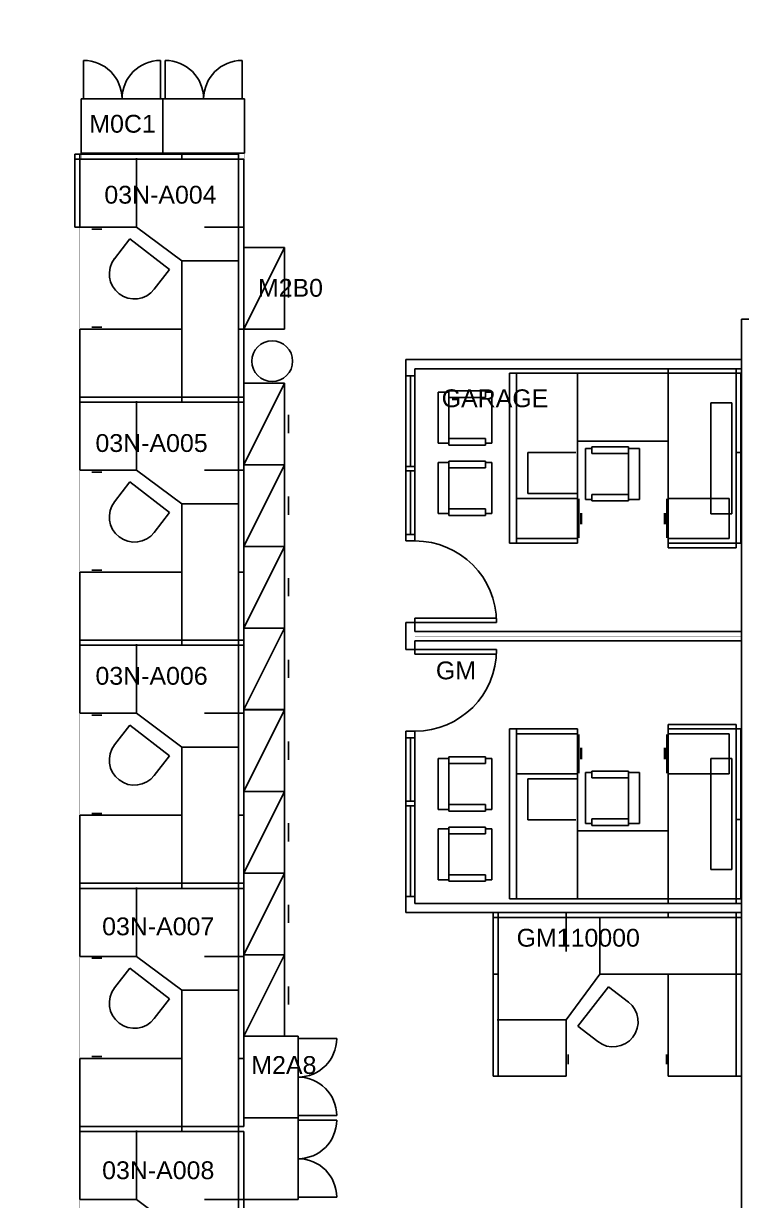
# Model space of a CAD drawing. Extents: x 0 to 6337, y 3987 to 5634.
# Drawn here: x 4302 to 4618, y 4306 to 4825 of the extents above; entities that cross this region are included whole.
import ezdxf

# ---------------------------------------------------------------- set-up
doc = ezdxf.new("R2010")
doc.units = 0
doc.header["$MEASUREMENT"] = 0
for name, color, linetype in [('01A_BASE_PLAN', 7, 'CONTINUOUS'), ('01B_PANELS', 7, 'CONTINUOUS'), ('04A_FURNITURE', 7, 'CONTINUOUS'), ('NA-FLOOR', 7, 'CONTINUOUS'), ('REGION', 7, 'CONTINUOUS'), ('REGION_NUM', 7, 'CONTINUOUS')]:
    doc.layers.add(name, color=color, linetype=linetype)
doc.styles.add('ARIAL', font='ARIAL', dxfattribs={"height": 0.2})

msp = doc.modelspace()

# ---------------------------------------------------------------- linework, layer by layer
at = {"layer": '01A_BASE_PLAN', "color": 250, "linetype": 'Continuous'}
for p, q in [((4618.07, 4694.67), (4634.03, 4694.67)), ((4618.07, 4039.69), (4618.07, 4694.67)), ((4470.14, 4669.64), (4470.14, 4676.76)), ((4470.14, 4669.64), (4470.14, 4676.76)), ((4618.07, 4676.76), (4470.17, 4676.76)), ((4470.17, 4669.64), (4470.17, 4676.76)), ((4618.07, 4676.76), (4470.17, 4676.76)), ((4470.17, 4669.64), (4470.17, 4676.76)), ((4470.14, 4669.64), (4474.14, 4669.64)), ((4470.14, 4669.64), (4474.14, 4669.64)), ((4470.17, 4599.64), (4470.17, 4669.64)), ((4470.17, 4599.64), (4470.17, 4669.64)), ((4472.14, 4629.64), (4472.14, 4669.64)), ((4472.14, 4629.64), (4472.14, 4669.64)), ((4474.14, 4669.64), (4474.14, 4672.76)), ((4474.14, 4669.64), (4474.14, 4672.76)), ((4618.07, 4672.76), (4474.17, 4672.76)), ((4474.17, 4669.64), (4474.17, 4672.76)), ((4618.07, 4672.76), (4474.17, 4672.76)), ((4474.17, 4669.64), (4474.17, 4672.76)), ((4474.17, 4599.64), (4474.17, 4669.64)), ((4474.17, 4599.64), (4474.17, 4669.64)), ((4470.14, 4629.64), (4474.14, 4629.64)), ((4470.14, 4629.64), (4474.14, 4629.64)), ((4470.14, 4627.64), (4474.14, 4627.64)), ((4470.14, 4627.64), (4474.14, 4627.64)), ((4472.14, 4599.64), (4472.14, 4627.64)), ((4472.14, 4599.64), (4472.14, 4627.64)), ((4470.14, 4599.64), (4474.14, 4599.64)), ((4470.14, 4599.64), (4474.14, 4599.64)), ((4470.17, 4596.76), (4470.17, 4599.64)), ((4470.17, 4596.76), (4470.17, 4599.64)), ((4474.17, 4596.76), (4470.17, 4596.76)), ((4474.17, 4596.76), (4470.17, 4596.76)), ((4474.17, 4596.76), (4474.17, 4599.64)), ((4474.17, 4596.76), (4474.17, 4599.64)), ((4470.17, 4552.05), (4470.17, 4560.76)), ((4474.17, 4560.76), (4470.17, 4560.76)), ((4470.17, 4552.05), (4470.17, 4560.76)), ((4474.17, 4560.76), (4470.17, 4560.76)), ((4474.17, 4562.76), (4510.17, 4562.76)), ((4474.17, 4560.76), (4474.17, 4562.76)), ((4474.17, 4556.76), (4474.17, 4560.76)), ((4474.17, 4556.76), (4474.17, 4560.76)), ((4474.17, 4560.76), (4510.17, 4560.76)), ((4470.17, 4556.82), (4470.17, 4548.82)), ((4470.17, 4556.82), (4470.17, 4548.82)), ((4618.07, 4556.76), (4474.17, 4556.76)), ((4618.07, 4556.76), (4474.17, 4556.76)), ((4474.17, 4548.82), (4470.17, 4548.82)), ((4474.17, 4548.82), (4470.17, 4548.82)), ((4618.07, 4552.76), (4474.17, 4552.76)), ((4474.17, 4552.76), (4474.17, 4548.82)), ((4618.07, 4552.76), (4474.17, 4552.76)), ((4474.17, 4552.76), (4474.17, 4548.82)), ((4474.17, 4548.82), (4510.17, 4548.82)), ((4474.17, 4546.82), (4474.17, 4548.82)), ((4474.17, 4546.82), (4510.17, 4546.82)), ((4470.17, 4512.82), (4470.17, 4509.94)), ((4474.17, 4512.82), (4470.17, 4512.82)), ((4470.17, 4512.82), (4470.17, 4509.94)), ((4474.17, 4512.82), (4470.17, 4512.82)), ((4474.17, 4512.82), (4474.17, 4509.94)), ((4474.17, 4512.82), (4474.17, 4509.94)), ((4470.14, 4509.94), (4474.14, 4509.94)), ((4470.14, 4509.94), (4474.14, 4509.94)), ((4470.17, 4509.94), (4470.17, 4439.94)), ((4470.17, 4509.94), (4470.17, 4439.94)), ((4472.14, 4509.94), (4472.14, 4481.94)), ((4472.14, 4509.94), (4472.14, 4481.94)), ((4474.17, 4509.94), (4474.17, 4439.94)), ((4474.17, 4509.94), (4474.17, 4439.94)), ((4470.14, 4481.94), (4474.14, 4481.94)), ((4470.14, 4481.94), (4474.14, 4481.94)), ((4470.14, 4479.94), (4474.14, 4479.94)), ((4470.14, 4479.94), (4474.14, 4479.94)), ((4472.14, 4479.94), (4472.14, 4439.94)), ((4472.14, 4479.94), (4472.14, 4439.94)), ((4470.14, 4439.94), (4474.14, 4439.94)), ((4470.14, 4439.94), (4474.14, 4439.94)), ((4470.17, 4439.94), (4470.17, 4432.82)), ((4470.17, 4439.94), (4470.17, 4432.82)), ((4474.17, 4439.94), (4474.17, 4436.82)), ((4474.17, 4439.94), (4474.17, 4436.82)), ((4618.07, 4436.82), (4474.17, 4436.82)), ((4618.07, 4436.82), (4474.17, 4436.82)), ((4618.07, 4432.82), (4470.17, 4432.82)), ((4618.07, 4432.82), (4470.17, 4432.82)), ((4506.17, 4432.82), (4470.17, 4432.82)), ((4618.07, 4400.57), (4618.07, 4355.57)), ((4618.07, 4325.57), (4618.07, 4355.57)), ((4618.07, 4293.32), (4618.07, 4323.32))]:
    msp.add_line(p, q, dxfattribs=at)
for centre, start, end in [((4474.17, 4560.76), 0, 90), ((4474.17, 4548.82), 270, 0)]:
    msp.add_arc(centre, 36, start, end, dxfattribs=at)
at = {"layer": '01B_PANELS', "color": 5, "linetype": 'Continuous'}
for p, q in [((4326.4, 4767.48), (4324.15, 4767.48)), ((4324.15, 4767.48), (4324.15, 4735.23)), ((4326.4, 4765.23), (4326.4, 4767.48)), ((4326.4, 4767.48), (4371.4, 4767.48)), ((4327, 4767.8), (4363, 4767.8)), ((4363, 4767.8), (4399, 4767.8)), ((4371.4, 4765.23), (4371.4, 4767.48)), ((4371.4, 4767.48), (4396.4, 4767.48)), ((4371.4, 4767.48), (4371.4, 4765.23)), ((4396.4, 4767.48), (4396.4, 4765.23)), ((4326.4, 4765.23), (4324.15, 4765.23)), ((4326.4, 4735.23), (4326.4, 4765.23)), ((4326.4, 4765.23), (4396.4, 4765.23)), ((4371.4, 4765.23), (4326.4, 4765.23)), ((4396.4, 4765.23), (4371.4, 4765.23)), ((4396.4, 4735.23), (4396.4, 4765.23)), ((4396.4, 4765.23), (4398.65, 4765.23)), ((4396.4, 4765.23), (4396.4, 4735.23)), ((4398.65, 4735.23), (4398.65, 4765.23)), ((4324.15, 4735.23), (4326.44, 4735.23)), ((4396.4, 4735.23), (4398.65, 4735.23)), ((4396.4, 4660.23), (4396.4, 4735.23)), ((4396.4, 4690.23), (4396.4, 4735.23)), ((4396.4, 4735.23), (4398.65, 4735.23)), ((4398.65, 4735.23), (4398.65, 4690.23)), ((4396.4, 4660.23), (4396.4, 4690.23)), ((4396.4, 4690.23), (4398.65, 4690.23)), ((4398.65, 4690.23), (4396.4, 4690.23)), ((4398.65, 4660.23), (4398.65, 4690.23)), ((4398.71, 4666.35), (4398.71, 4568.95)), ((4371.4, 4660.23), (4326.4, 4660.23)), ((4326.4, 4657.98), (4326.4, 4660.23)), ((4326.4, 4660.23), (4371.4, 4660.23)), ((4326.4, 4657.98), (4326.4, 4660.23)), ((4326.4, 4660.23), (4371.4, 4660.23)), ((4326.4, 4657.98), (4396.4, 4657.98)), ((4371.4, 4657.98), (4326.4, 4657.98)), ((4371.4, 4657.98), (4326.4, 4657.98)), ((4371.4, 4660.23), (4396.4, 4660.23)), ((4371.4, 4657.98), (4371.4, 4660.23)), ((4371.4, 4660.23), (4396.4, 4660.23)), ((4371.4, 4660.23), (4371.4, 4657.98)), ((4371.4, 4657.98), (4371.4, 4660.23)), ((4371.4, 4660.23), (4396.4, 4660.23)), ((4371.4, 4660.23), (4371.4, 4657.98)), ((4396.4, 4657.98), (4371.4, 4657.98)), ((4396.4, 4657.98), (4371.4, 4657.98)), ((4396.4, 4660.23), (4398.65, 4660.23)), ((4396.4, 4660.23), (4396.4, 4657.98)), ((4396.4, 4660.23), (4396.4, 4657.98)), ((4396.4, 4627.98), (4396.4, 4657.98)), ((4396.4, 4657.98), (4398.65, 4657.98)), ((4396.4, 4657.98), (4396.4, 4627.98)), ((4398.65, 4627.98), (4398.65, 4657.98)), ((4396.4, 4627.98), (4398.65, 4627.98)), ((4396.4, 4552.98), (4396.4, 4627.98)), ((4396.4, 4582.98), (4396.4, 4627.98)), ((4396.4, 4627.98), (4398.65, 4627.98)), ((4398.65, 4627.98), (4398.65, 4582.98)), ((4398.71, 4594.35), (4398.71, 4558.35)), ((4396.4, 4552.98), (4396.4, 4582.98)), ((4396.4, 4582.98), (4398.65, 4582.98)), ((4398.65, 4582.98), (4396.4, 4582.98)), ((4398.65, 4552.98), (4398.65, 4582.98)), ((4398.71, 4558.35), (4398.71, 4522.35)), ((4371.4, 4552.98), (4326.4, 4552.98)), ((4326.4, 4550.73), (4326.4, 4552.98)), ((4326.4, 4552.98), (4371.4, 4552.98)), ((4326.4, 4550.73), (4326.4, 4552.98)), ((4326.4, 4552.98), (4371.4, 4552.98)), ((4326.4, 4550.73), (4396.4, 4550.73)), ((4371.4, 4550.73), (4326.4, 4550.73)), ((4371.4, 4550.73), (4326.4, 4550.73)), ((4371.4, 4552.98), (4396.4, 4552.98)), ((4371.4, 4550.73), (4371.4, 4552.98)), ((4371.4, 4552.98), (4396.4, 4552.98)), ((4371.4, 4552.98), (4371.4, 4550.73)), ((4371.4, 4550.73), (4371.4, 4552.98)), ((4371.4, 4552.98), (4396.4, 4552.98)), ((4371.4, 4552.98), (4371.4, 4550.73)), ((4396.4, 4550.73), (4371.4, 4550.73)), ((4396.4, 4550.73), (4371.4, 4550.73)), ((4396.4, 4552.98), (4398.65, 4552.98)), ((4396.4, 4552.98), (4396.4, 4550.73)), ((4396.4, 4552.98), (4396.4, 4550.73)), ((4396.4, 4520.73), (4396.4, 4550.73)), ((4396.4, 4550.73), (4398.65, 4550.73)), ((4396.4, 4550.73), (4396.4, 4520.73)), ((4398.65, 4520.73), (4398.65, 4550.73)), ((4396.4, 4520.73), (4398.65, 4520.73)), ((4396.4, 4445.73), (4396.4, 4520.73)), ((4396.4, 4475.73), (4396.4, 4520.73)), ((4396.4, 4520.73), (4398.65, 4520.73)), ((4398.65, 4522.23), (4398.65, 4424.82)), ((4398.65, 4520.73), (4398.65, 4475.73)), ((4396.4, 4445.73), (4396.4, 4475.73)), ((4396.4, 4475.73), (4398.65, 4475.73)), ((4398.65, 4475.73), (4396.4, 4475.73)), ((4398.65, 4445.73), (4398.65, 4475.73)), ((4398.65, 4450.23), (4398.65, 4414.23)), ((4371.4, 4445.73), (4326.4, 4445.73)), ((4326.4, 4443.48), (4326.4, 4445.73)), ((4326.4, 4445.73), (4371.4, 4445.73)), ((4326.4, 4443.48), (4326.4, 4445.73)), ((4326.4, 4445.73), (4371.4, 4445.73)), ((4371.4, 4445.73), (4396.4, 4445.73)), ((4371.4, 4443.48), (4371.4, 4445.73)), ((4371.4, 4445.73), (4396.4, 4445.73)), ((4371.4, 4445.73), (4371.4, 4443.48)), ((4371.4, 4443.48), (4371.4, 4445.73)), ((4371.4, 4445.73), (4396.4, 4445.73)), ((4371.4, 4445.73), (4371.4, 4443.48)), ((4396.4, 4445.73), (4398.65, 4445.73)), ((4396.4, 4445.73), (4396.4, 4443.48)), ((4396.4, 4445.73), (4396.4, 4443.48)), ((4326.4, 4443.48), (4396.4, 4443.48)), ((4371.4, 4443.48), (4326.4, 4443.48)), ((4371.4, 4443.48), (4326.4, 4443.48)), ((4396.4, 4443.48), (4371.4, 4443.48)), ((4396.4, 4443.48), (4371.4, 4443.48)), ((4396.4, 4413.48), (4396.4, 4443.48)), ((4396.4, 4443.48), (4398.65, 4443.48)), ((4396.4, 4443.48), (4396.4, 4413.48)), ((4398.65, 4413.48), (4398.65, 4443.48)), ((4542.17, 4432.82), (4506.17, 4432.82)), ((4508.57, 4430.57), (4508.57, 4432.82)), ((4508.57, 4405.57), (4508.57, 4430.57)), ((4508.57, 4430.57), (4510.82, 4430.57)), ((4508.57, 4405.57), (4508.57, 4430.57)), ((4508.57, 4430.57), (4510.82, 4430.57)), ((4508.57, 4405.57), (4508.57, 4430.57)), ((4540.82, 4432.82), (4510.82, 4432.82)), ((4510.82, 4430.57), (4510.82, 4432.82)), ((4540.82, 4430.57), (4510.82, 4430.57)), ((4510.82, 4360.57), (4510.82, 4430.57)), ((4510.82, 4430.57), (4540.82, 4430.57)), ((4510.82, 4430.57), (4510.82, 4405.57)), ((4510.82, 4430.57), (4510.82, 4405.57)), ((4540.82, 4430.57), (4540.82, 4432.82)), ((4540.82, 4430.57), (4540.82, 4432.82)), ((4540.82, 4432.82), (4585.82, 4432.82)), ((4615.82, 4430.57), (4540.82, 4430.57)), ((4585.82, 4430.57), (4540.82, 4430.57)), ((4545.82, 4432.82), (4590.82, 4432.82)), ((4615.82, 4432.82), (4585.82, 4432.82)), ((4585.82, 4430.57), (4585.82, 4432.82)), ((4585.82, 4432.82), (4585.82, 4430.57)), ((4615.82, 4430.57), (4585.82, 4430.57)), ((4590.82, 4432.82), (4615.82, 4432.82)), ((4615.82, 4430.57), (4615.82, 4432.82)), ((4615.82, 4405.57), (4615.82, 4430.57)), ((4615.82, 4430.57), (4618.07, 4430.57)), ((4615.82, 4405.57), (4615.82, 4430.57)), ((4615.82, 4430.57), (4618.07, 4430.57)), ((4615.82, 4405.57), (4615.82, 4430.57)), ((4618.07, 4400.57), (4618.07, 4430.57)), ((4618.07, 4430.57), (4618.07, 4405.57)), ((4398.65, 4414.23), (4398.65, 4378.23)), ((4396.4, 4413.48), (4398.65, 4413.48)), ((4396.4, 4338.48), (4396.4, 4413.48)), ((4396.4, 4368.48), (4396.4, 4413.48)), ((4396.4, 4413.48), (4398.65, 4413.48)), ((4398.65, 4413.48), (4398.65, 4368.48)), ((4508.57, 4405.57), (4508.57, 4360.57)), ((4510.82, 4405.57), (4508.57, 4405.57)), ((4508.57, 4405.57), (4510.82, 4405.57)), ((4508.57, 4360.57), (4508.57, 4405.57)), ((4510.82, 4405.57), (4508.57, 4405.57)), ((4508.57, 4405.57), (4510.82, 4405.57)), ((4508.57, 4360.57), (4508.57, 4405.57)), ((4510.82, 4405.57), (4510.82, 4360.57)), ((4510.82, 4405.57), (4510.82, 4360.57)), ((4615.82, 4405.57), (4615.82, 4360.57)), ((4618.07, 4405.57), (4615.82, 4405.57)), ((4615.82, 4405.57), (4618.07, 4405.57)), ((4615.82, 4360.57), (4615.82, 4405.57)), ((4618.07, 4405.57), (4615.82, 4405.57)), ((4615.82, 4405.57), (4618.07, 4405.57)), ((4615.82, 4360.57), (4615.82, 4405.57)), ((4618.07, 4405.57), (4618.07, 4360.57)), ((4396.4, 4338.48), (4396.4, 4368.48)), ((4396.4, 4368.48), (4398.65, 4368.48)), ((4398.65, 4368.48), (4396.4, 4368.48)), ((4398.65, 4338.48), (4398.65, 4368.48)), ((4510.82, 4360.57), (4508.57, 4360.57)), ((4510.82, 4360.57), (4508.57, 4360.57)), ((4618.07, 4360.57), (4615.82, 4360.57)), ((4618.07, 4360.57), (4615.82, 4360.57)), ((4371.4, 4338.48), (4326.4, 4338.48)), ((4326.4, 4336.23), (4326.4, 4338.48)), ((4326.4, 4338.48), (4371.4, 4338.48)), ((4326.4, 4336.23), (4326.4, 4338.48)), ((4326.4, 4338.48), (4371.4, 4338.48)), ((4326.4, 4336.23), (4396.4, 4336.23)), ((4371.4, 4336.23), (4326.4, 4336.23)), ((4371.4, 4336.23), (4326.4, 4336.23)), ((4371.4, 4338.48), (4396.4, 4338.48)), ((4371.4, 4336.23), (4371.4, 4338.48)), ((4371.4, 4338.48), (4396.4, 4338.48)), ((4371.4, 4338.48), (4371.4, 4336.23)), ((4371.4, 4336.23), (4371.4, 4338.48)), ((4371.4, 4338.48), (4396.4, 4338.48)), ((4371.4, 4338.48), (4371.4, 4336.23)), ((4396.4, 4336.23), (4371.4, 4336.23)), ((4396.4, 4336.23), (4371.4, 4336.23)), ((4396.4, 4338.48), (4398.65, 4338.48)), ((4396.4, 4338.48), (4396.4, 4336.23)), ((4396.4, 4338.48), (4396.4, 4336.23)), ((4396.4, 4306.23), (4396.4, 4336.23)), ((4396.4, 4336.23), (4398.65, 4336.23)), ((4396.4, 4336.23), (4396.4, 4306.23)), ((4398.65, 4306.23), (4398.65, 4336.23)), ((4396.4, 4306.23), (4398.65, 4306.23)), ((4396.4, 4231.23), (4396.4, 4306.23)), ((4396.4, 4261.23), (4396.4, 4306.23)), ((4396.4, 4306.23), (4398.65, 4306.23)), ((4398.65, 4306.23), (4398.65, 4261.23))]:
    msp.add_line(p, q, dxfattribs=at)
at = {"layer": '04A_FURNITURE', "color": 1, "linetype": 'Continuous'}
for p, q in [((4328, 4791.8), (4328, 4808.8)), ((4362, 4791.8), (4362, 4808.8)), ((4364, 4791.8), (4364, 4808.8)), ((4398, 4791.8), (4398, 4808.8)), ((4363, 4791.8), (4327, 4791.8)), ((4327, 4791.8), (4327, 4767.8)), ((4399, 4791.8), (4363, 4791.8)), ((4363, 4791.8), (4363, 4767.8)), ((4363, 4767.8), (4363, 4791.8)), ((4399, 4767.8), (4399, 4791.8)), ((4351.32, 4735.23), (4351.32, 4765.68)), ((4326.4, 4735.23), (4351.4, 4735.23)), ((4351.32, 4735.23), (4326.4, 4735.23)), ((4331.7, 4734.39), (4336.1, 4734.39)), ((4351.32, 4735.23), (4371.4, 4720.33)), ((4396.4, 4735.23), (4381.4, 4735.23)), ((4396.4, 4735.23), (4381.4, 4735.23)), ((4341.72, 4721.31), (4348.48, 4730.04)), ((4348.48, 4730.04), (4365.94, 4716.54)), ((4398.65, 4690.23), (4416.65, 4726.23)), ((4416.65, 4726.23), (4398.65, 4726.23)), ((4416.65, 4690.23), (4416.65, 4726.23)), ((4371.4, 4720.33), (4396.22, 4720.33)), ((4371.4, 4720.33), (4371.4, 4660.23)), ((4365.94, 4716.54), (4359.19, 4707.8)), ((4418.36, 4704.23), (4418.36, 4712.23)), ((4326.4, 4660.23), (4326.4, 4690.23)), ((4326.4, 4690.23), (4371.4, 4690.23)), ((4331.7, 4691.06), (4336.1, 4691.06)), ((4371.4, 4690.23), (4371.4, 4660.23)), ((4398.65, 4690.23), (4416.65, 4690.23)), ((4416.65, 4690.23), (4398.65, 4690.23)), ((4515.84, 4595.76), (4515.84, 4670.76)), ((4515.84, 4670.76), (4545.82, 4670.76)), ((4518.92, 4595.76), (4518.92, 4670.61)), ((4545.82, 4670.76), (4545.82, 4595.76)), ((4545.82, 4670.76), (4585.82, 4670.76)), ((4585.82, 4672.76), (4585.82, 4670.76)), ((4615.82, 4672.76), (4585.82, 4672.76)), ((4585.82, 4670.76), (4611.82, 4670.76)), ((4585.82, 4670.76), (4585.82, 4595.76)), ((4615.82, 4670.76), (4590.82, 4670.76)), ((4611.82, 4670.76), (4615.82, 4670.76)), ((4615.82, 4670.76), (4615.82, 4672.76)), ((4615.82, 4595.76), (4615.82, 4670.76)), ((4617.82, 4670.76), (4615.82, 4670.76)), ((4615.82, 4670.76), (4615.82, 4635.76)), ((4617.82, 4635.76), (4617.82, 4670.76)), ((4398.71, 4630.35), (4416.71, 4666.35)), ((4416.71, 4666.35), (4398.71, 4666.35)), ((4416.71, 4630.35), (4416.71, 4666.35)), ((4489.13, 4662.97), (4489.13, 4661.49)), ((4505.28, 4662.97), (4489.13, 4662.97)), ((4505.28, 4660.05), (4505.28, 4662.97)), ((4326.4, 4627.98), (4326.4, 4657.98)), ((4351.32, 4627.98), (4351.32, 4658.43)), ((4484.36, 4662.36), (4484.36, 4639.85)), ((4489.13, 4662.36), (4484.36, 4662.36)), ((4489.13, 4639.85), (4489.13, 4662.36)), ((4489.13, 4660.05), (4505.28, 4660.05)), ((4508.07, 4662.36), (4505.28, 4662.36)), ((4508.07, 4662.36), (4508.07, 4639.85)), ((4604.55, 4657.76), (4604.55, 4608.76)), ((4613.79, 4657.76), (4604.55, 4657.76)), ((4613.79, 4608.76), (4613.79, 4657.76)), ((4418.42, 4644.35), (4418.42, 4652.35)), ((4484.36, 4639.85), (4489.13, 4639.85)), ((4505.28, 4642.03), (4489.13, 4642.03)), ((4489.13, 4640.54), (4489.13, 4639.06)), ((4489.13, 4639.06), (4505.28, 4639.06)), ((4505.28, 4639.06), (4505.28, 4642.03)), ((4505.28, 4639.85), (4508.07, 4639.85)), ((4545.82, 4640.76), (4585.82, 4640.76)), ((4549.39, 4615.02), (4549.39, 4637.53)), ((4552.18, 4637.53), (4549.39, 4637.53)), ((4568.33, 4638.33), (4552.18, 4638.33)), ((4552.18, 4638.33), (4552.18, 4635.36)), ((4568.33, 4636.85), (4568.33, 4638.33)), ((4573.1, 4637.53), (4568.33, 4637.53)), ((4568.33, 4637.53), (4568.33, 4615.02)), ((4573.1, 4615.02), (4573.1, 4637.53)), ((4489.13, 4631.96), (4489.13, 4630.48)), ((4505.28, 4631.96), (4489.13, 4631.96)), ((4505.28, 4629.03), (4505.28, 4631.96)), ((4523.95, 4617.73), (4523.95, 4635.86)), ((4523.95, 4635.86), (4545.07, 4635.86)), ((4552.18, 4635.36), (4568.33, 4635.36)), ((4615.82, 4635.76), (4617.82, 4635.76)), ((4617.82, 4635.76), (4615.82, 4635.76)), ((4615.82, 4635.76), (4615.82, 4600.76)), ((4617.82, 4600.76), (4617.82, 4635.76)), ((4326.4, 4627.98), (4351.4, 4627.98)), ((4351.32, 4627.98), (4326.4, 4627.98)), ((4331.7, 4627.14), (4336.1, 4627.14)), ((4351.32, 4627.98), (4371.4, 4613.08)), ((4396.4, 4627.98), (4381.4, 4627.98)), ((4396.4, 4627.98), (4381.4, 4627.98)), ((4398.71, 4594.35), (4416.71, 4630.35)), ((4398.71, 4630.35), (4416.71, 4630.35)), ((4416.71, 4630.35), (4398.71, 4630.35)), ((4416.71, 4594.35), (4416.71, 4630.35)), ((4484.36, 4631.35), (4484.36, 4608.84)), ((4489.13, 4631.35), (4484.36, 4631.35)), ((4489.13, 4608.84), (4489.13, 4631.35)), ((4489.13, 4629.03), (4505.28, 4629.03)), ((4508.07, 4631.35), (4505.28, 4631.35)), ((4508.07, 4631.35), (4508.07, 4608.84)), ((4341.72, 4614.06), (4348.48, 4622.79)), ((4348.48, 4622.79), (4365.94, 4609.29)), ((4418.42, 4608.35), (4418.42, 4616.35)), ((4545.58, 4617.73), (4523.95, 4617.73)), ((4568.33, 4617.33), (4552.18, 4617.33)), ((4552.18, 4617.33), (4552.18, 4614.41)), ((4371.4, 4613.08), (4396.22, 4613.08)), ((4371.4, 4613.08), (4371.4, 4552.98)), ((4505.28, 4611.01), (4489.13, 4611.01)), ((4505.28, 4608.04), (4505.28, 4611.01)), ((4545.82, 4615.52), (4519.16, 4615.52)), ((4546.38, 4598.19), (4546.38, 4615.31)), ((4549.39, 4615.02), (4552.18, 4615.02)), ((4552.18, 4614.41), (4568.33, 4614.41)), ((4568.33, 4614.41), (4568.33, 4615.89)), ((4568.33, 4615.02), (4573.1, 4615.02)), ((4585.26, 4598.19), (4585.26, 4615.31)), ((4585.82, 4615.52), (4612.73, 4615.52)), ((4612.73, 4597.89), (4612.73, 4615.52)), ((4365.94, 4609.29), (4359.19, 4600.55)), ((4484.36, 4608.84), (4489.13, 4608.84)), ((4489.13, 4609.52), (4489.13, 4608.04)), ((4489.13, 4608.04), (4505.28, 4608.04)), ((4505.28, 4608.84), (4508.07, 4608.84)), ((4547.21, 4604.12), (4547.21, 4609.02)), ((4547.52, 4604.12), (4547.52, 4609.02)), ((4584.12, 4604.12), (4584.12, 4609.02)), ((4584.43, 4604.12), (4584.43, 4609.02)), ((4613.79, 4608.76), (4604.55, 4608.76)), ((4615.82, 4600.76), (4615.82, 4595.76)), ((4617.82, 4595.76), (4617.82, 4600.76)), ((4515.84, 4595.76), (4545.82, 4595.76)), ((4518.92, 4597.89), (4545.82, 4597.89)), ((4545.82, 4597.89), (4519.16, 4597.89)), ((4612.73, 4597.89), (4585.82, 4597.89)), ((4585.82, 4595.76), (4585.82, 4593.76)), ((4615.82, 4595.76), (4585.82, 4595.76)), ((4590.82, 4595.76), (4615.82, 4595.76)), ((4615.82, 4593.76), (4615.82, 4595.76)), ((4615.82, 4595.76), (4617.82, 4595.76)), ((4398.71, 4558.35), (4416.71, 4594.35)), ((4416.71, 4594.35), (4398.71, 4594.35)), ((4398.71, 4594.35), (4416.71, 4594.35)), ((4416.71, 4558.35), (4416.71, 4594.35)), ((4585.82, 4593.76), (4615.82, 4593.76)), ((4326.4, 4552.98), (4326.4, 4582.98)), ((4326.4, 4582.98), (4371.4, 4582.98)), ((4331.7, 4583.81), (4336.1, 4583.81)), ((4371.4, 4582.98), (4371.4, 4552.98)), ((4418.42, 4572.35), (4418.42, 4580.35)), ((4398.71, 4522.35), (4416.71, 4558.35)), ((4398.71, 4558.35), (4416.71, 4558.35)), ((4416.71, 4558.35), (4398.71, 4558.35)), ((4416.71, 4522.35), (4416.71, 4558.35)), ((4326.4, 4520.73), (4326.4, 4550.73)), ((4351.32, 4520.73), (4351.32, 4551.18)), ((4418.42, 4536.35), (4418.42, 4544.35)), ((4326.4, 4520.73), (4351.4, 4520.73)), ((4351.32, 4520.73), (4326.4, 4520.73)), ((4331.7, 4519.89), (4336.1, 4519.89)), ((4351.32, 4520.73), (4371.4, 4505.83)), ((4396.4, 4520.73), (4381.4, 4520.73)), ((4396.4, 4520.73), (4381.4, 4520.73)), ((4398.65, 4486.23), (4416.65, 4522.23)), ((4416.65, 4522.23), (4398.65, 4522.23)), ((4398.71, 4522.35), (4416.71, 4522.35)), ((4416.65, 4486.23), (4416.65, 4522.23)), ((4341.72, 4506.81), (4348.48, 4515.54)), ((4348.48, 4515.54), (4365.94, 4502.04)), ((4515.84, 4513.82), (4515.84, 4438.82)), ((4515.84, 4513.82), (4545.82, 4513.82)), ((4518.92, 4513.82), (4518.92, 4438.97)), ((4545.82, 4438.82), (4545.82, 4513.82)), ((4585.82, 4513.82), (4585.82, 4515.82)), ((4585.82, 4515.82), (4615.82, 4515.82)), ((4615.82, 4513.82), (4585.82, 4513.82)), ((4585.82, 4438.82), (4585.82, 4513.82)), ((4590.82, 4513.82), (4615.82, 4513.82)), ((4615.82, 4515.82), (4615.82, 4513.82)), ((4615.82, 4513.82), (4615.82, 4438.82)), ((4615.82, 4508.82), (4615.82, 4513.82)), ((4615.82, 4513.82), (4617.82, 4513.82)), ((4617.82, 4513.82), (4617.82, 4508.82)), ((4418.36, 4500.23), (4418.36, 4508.23)), ((4518.92, 4511.69), (4545.82, 4511.69)), ((4545.82, 4511.69), (4519.16, 4511.69)), ((4546.38, 4511.39), (4546.38, 4494.27)), ((4585.26, 4511.39), (4585.26, 4494.27)), ((4612.73, 4511.69), (4585.82, 4511.69)), ((4612.73, 4511.69), (4612.73, 4494.06)), ((4615.82, 4473.82), (4615.82, 4508.82)), ((4617.82, 4508.82), (4617.82, 4473.82)), ((4365.94, 4502.04), (4359.19, 4493.3)), ((4371.4, 4505.83), (4396.22, 4505.83)), ((4371.4, 4505.83), (4371.4, 4445.73)), ((4547.21, 4505.46), (4547.21, 4500.56)), ((4547.52, 4505.46), (4547.52, 4500.56)), ((4584.12, 4505.46), (4584.12, 4500.56)), ((4584.43, 4505.46), (4584.43, 4500.56)), ((4484.36, 4500.74), (4489.13, 4500.74)), ((4484.36, 4478.23), (4484.36, 4500.74)), ((4489.13, 4501.54), (4505.28, 4501.54)), ((4489.13, 4500.06), (4489.13, 4501.54)), ((4489.13, 4500.74), (4489.13, 4478.23)), ((4505.28, 4498.57), (4489.13, 4498.57)), ((4505.28, 4501.54), (4505.28, 4498.57)), ((4505.28, 4500.74), (4508.07, 4500.74)), ((4508.07, 4478.23), (4508.07, 4500.74)), ((4604.55, 4451.82), (4604.55, 4500.82)), ((4613.79, 4500.82), (4604.55, 4500.82)), ((4613.79, 4500.82), (4613.79, 4451.82)), ((4545.82, 4494.06), (4519.16, 4494.06)), ((4545.58, 4491.85), (4523.95, 4491.85)), ((4523.95, 4491.85), (4523.95, 4473.72)), ((4549.39, 4494.56), (4549.39, 4472.05)), ((4549.39, 4494.56), (4552.18, 4494.56)), ((4552.18, 4492.24), (4552.18, 4495.17)), ((4552.18, 4495.17), (4568.33, 4495.17)), ((4568.33, 4492.24), (4552.18, 4492.24)), ((4568.33, 4495.17), (4568.33, 4493.69)), ((4568.33, 4494.56), (4573.1, 4494.56)), ((4568.33, 4472.05), (4568.33, 4494.56)), ((4573.1, 4494.56), (4573.1, 4472.05)), ((4585.82, 4494.06), (4612.73, 4494.06)), ((4398.65, 4450.23), (4416.65, 4486.23)), ((4398.65, 4486.23), (4416.65, 4486.23)), ((4416.65, 4486.23), (4398.65, 4486.23)), ((4416.65, 4450.23), (4416.65, 4486.23)), ((4331.7, 4476.56), (4336.1, 4476.56)), ((4489.13, 4478.23), (4484.36, 4478.23)), ((4489.13, 4480.54), (4505.28, 4480.54)), ((4489.13, 4477.62), (4489.13, 4479.1)), ((4505.28, 4477.62), (4489.13, 4477.62)), ((4505.28, 4480.54), (4505.28, 4477.62)), ((4508.07, 4478.23), (4505.28, 4478.23)), ((4326.4, 4445.73), (4326.4, 4475.73)), ((4326.4, 4475.73), (4371.4, 4475.73)), ((4371.4, 4475.73), (4371.4, 4445.73)), ((4418.36, 4464.23), (4418.36, 4472.23)), ((4523.95, 4473.72), (4545.07, 4473.72)), ((4552.18, 4472.05), (4549.39, 4472.05)), ((4552.18, 4474.22), (4568.33, 4474.22)), ((4552.18, 4471.25), (4552.18, 4474.22)), ((4568.33, 4471.25), (4552.18, 4471.25)), ((4568.33, 4472.73), (4568.33, 4471.25)), ((4573.1, 4472.05), (4568.33, 4472.05)), ((4615.82, 4438.82), (4615.82, 4473.82)), ((4615.82, 4473.82), (4617.82, 4473.82)), ((4617.82, 4473.82), (4615.82, 4473.82)), ((4617.82, 4473.82), (4617.82, 4438.82)), ((4484.36, 4469.73), (4489.13, 4469.73)), ((4484.36, 4447.21), (4484.36, 4469.73)), ((4489.13, 4470.52), (4505.28, 4470.52)), ((4489.13, 4469.04), (4489.13, 4470.52)), ((4489.13, 4469.73), (4489.13, 4447.21)), ((4505.28, 4467.55), (4489.13, 4467.55)), ((4505.28, 4470.52), (4505.28, 4467.55)), ((4505.28, 4469.73), (4508.07, 4469.73)), ((4508.07, 4447.21), (4508.07, 4469.73)), ((4545.82, 4468.82), (4585.82, 4468.82)), ((4398.65, 4414.23), (4416.65, 4450.23)), ((4416.65, 4450.23), (4398.65, 4450.23)), ((4398.65, 4450.23), (4416.65, 4450.23)), ((4416.65, 4414.23), (4416.65, 4450.23)), ((4613.79, 4451.82), (4604.55, 4451.82)), ((4489.13, 4447.21), (4484.36, 4447.21)), ((4489.13, 4449.53), (4505.28, 4449.53)), ((4489.13, 4446.61), (4489.13, 4448.09)), ((4505.28, 4446.61), (4489.13, 4446.61)), ((4505.28, 4449.53), (4505.28, 4446.61)), ((4508.07, 4447.21), (4505.28, 4447.21)), ((4326.4, 4413.48), (4326.4, 4443.48)), ((4351.32, 4413.48), (4351.32, 4443.93)), ((4418.36, 4428.23), (4418.36, 4436.23)), ((4515.84, 4438.82), (4545.82, 4438.82)), ((4545.82, 4438.82), (4585.82, 4438.82)), ((4585.82, 4436.82), (4585.82, 4438.82)), ((4585.82, 4438.82), (4611.82, 4438.82)), ((4615.82, 4436.82), (4585.82, 4436.82)), ((4615.82, 4438.82), (4590.82, 4438.82)), ((4611.82, 4438.82), (4615.82, 4438.82)), ((4615.82, 4438.82), (4615.82, 4436.82)), ((4617.82, 4438.82), (4615.82, 4438.82)), ((4540.82, 4430.57), (4540.82, 4415.57)), ((4540.82, 4430.57), (4540.82, 4415.57)), ((4555.72, 4405.57), (4555.72, 4430.38)), ((4398.65, 4378.23), (4416.65, 4414.23)), ((4398.65, 4414.23), (4416.65, 4414.23)), ((4416.65, 4414.23), (4398.65, 4414.23)), ((4416.65, 4378.23), (4416.65, 4414.23)), ((4326.4, 4413.48), (4351.4, 4413.48)), ((4351.32, 4413.48), (4326.4, 4413.48)), ((4331.7, 4412.64), (4336.1, 4412.64)), ((4351.32, 4413.48), (4371.4, 4398.58)), ((4396.4, 4413.48), (4381.4, 4413.48)), ((4396.4, 4413.48), (4381.4, 4413.48)), ((4341.72, 4399.56), (4348.48, 4408.29)), ((4348.48, 4408.29), (4365.94, 4394.79)), ((4540.82, 4385.48), (4555.72, 4405.57)), ((4555.72, 4405.57), (4615.82, 4405.57)), ((4585.82, 4360.57), (4585.82, 4405.57)), ((4585.82, 4405.57), (4615.82, 4405.57)), ((4371.4, 4398.58), (4396.22, 4398.58)), ((4371.4, 4398.58), (4371.4, 4338.48)), ((4418.36, 4392.23), (4418.36, 4400.23)), ((4546, 4382.64), (4559.51, 4400.11)), ((4559.51, 4400.11), (4568.24, 4393.36)), ((4365.94, 4394.79), (4359.19, 4386.05)), ((4540.82, 4385.48), (4510.37, 4385.48)), ((4540.82, 4360.57), (4540.82, 4385.57)), ((4540.82, 4385.48), (4540.82, 4360.57)), ((4554.74, 4375.89), (4546, 4382.64)), ((4398.65, 4378.23), (4416.65, 4378.23)), ((4398.65, 4378.23), (4422.65, 4378.23)), ((4422.65, 4342.23), (4422.65, 4378.23)), ((4422.65, 4377.23), (4439.65, 4377.23)), ((4326.4, 4338.48), (4326.4, 4368.48)), ((4326.4, 4368.48), (4371.4, 4368.48)), ((4331.7, 4369.31), (4336.1, 4369.31)), ((4371.4, 4368.48), (4371.4, 4338.48)), ((4541.66, 4365.87), (4541.66, 4370.26)), ((4584.99, 4365.87), (4584.99, 4370.26)), ((4540.82, 4360.57), (4510.82, 4360.57)), ((4615.82, 4360.57), (4585.82, 4360.57)), ((4422.65, 4342.23), (4398.65, 4342.23)), ((4398.65, 4342.23), (4422.65, 4342.23)), ((4422.65, 4343.23), (4439.65, 4343.23)), ((4422.65, 4306.23), (4422.65, 4342.23)), ((4422.65, 4341.23), (4439.65, 4341.23)), ((4326.4, 4306.23), (4326.4, 4336.23)), ((4351.32, 4306.23), (4351.32, 4336.68)), ((4326.4, 4306.23), (4351.4, 4306.23)), ((4351.32, 4306.23), (4326.4, 4306.23)), ((4351.32, 4306.23), (4371.4, 4291.33)), ((4396.4, 4306.23), (4381.4, 4306.23)), ((4396.4, 4306.23), (4381.4, 4306.23)), ((4398.65, 4306.23), (4422.65, 4306.23)), ((4422.65, 4307.23), (4439.65, 4307.23))]:
    msp.add_line(p, q, dxfattribs=at)
msp.add_circle((4411.22, 4676.09), 9, dxfattribs=at)
for centre, radius, start, end in [((4328, 4791.8), 17, 0, 90), ((4362, 4791.8), 17, 90, 180), ((4364, 4791.8), 17, 0, 90), ((4398, 4791.8), 17, 90, 180), ((4350.46, 4714.56), 11.04, 142.2815, 322.2815), ((4350.46, 4607.31), 11.04, 142.2815, 322.2815), ((4350.46, 4500.06), 11.04, 142.2815, 322.2815), ((4350.46, 4392.81), 11.04, 142.2815, 322.2815), ((4561.49, 4384.62), 11.04, 232.2815, 52.2815), ((4422.65, 4377.23), 17, 270, 0), ((4422.65, 4343.23), 17, 0, 90), ((4422.65, 4341.23), 17, 270, 0), ((4422.65, 4307.23), 17, 0, 90)]:
    msp.add_arc(centre, radius, start, end, dxfattribs=at)
at = {"layer": 'NA-FLOOR', "color": 1, "linetype": 'Continuous', "const_width": 0.0139}
msp.add_lwpolyline([(3687.3, 4017.96), (3768.3, 4017.96), (3768.3, 4017.58), (3983.15, 4017.58), (4197.65, 4017.58), (4414.03, 4017.58), (4618.07, 4017.58), (4618.07, 4669.23), (4634.07, 4669.23)], dxfattribs=at)
at = {"layer": 'REGION', "color": 5, "linetype": 'Continuous', "const_width": 0.0139}
msp.add_lwpolyline([(5128.36, 4879.73), (4692.69, 4879.73), (4692.69, 4883.23), (4629.47, 4883.23), (4629.47, 4704.27), (4629.47, 4674.76), (4618.07, 4674.76), (4618.07, 4669.23), (4634.07, 4669.23), (5122.3, 4669.23), (5122.3, 4684.43), (5128.36, 4684.43)], close=True, dxfattribs=at)
at = {"layer": 'REGION', "color": 4, "linetype": 'Continuous', "const_width": 0.0139}
for points in [[(4399, 4791.8), (4327, 4791.8), (4327, 4765.23), (4396.4, 4765.23), (4399, 4765.23)], [(4416.71, 4666.35), (4416.65, 4666.35), (4416.65, 4690.23), (4416.65, 4726.23), (4396.4, 4726.23), (4396.4, 4659.1), (4396.4, 4551.85), (4396.4, 4444.6), (4396.4, 4378.23), (4416.65, 4378.23), (4416.65, 4522.35), (4416.71, 4522.35)], [(4422.65, 4378.23), (4396.4, 4378.23), (4396.4, 4337.35), (4396.4, 4306.23), (4422.65, 4306.23)]]:
    msp.add_lwpolyline(points, close=True, dxfattribs=at)
at = {"layer": 'REGION', "color": 3, "linetype": 'Continuous', "const_width": 0.0139}
for points in [[(4396.4, 4765.23), (4326.4, 4765.23), (4326.4, 4659.1), (4396.4, 4659.1)], [(4618.07, 4669.23), (4618.07, 4672.76), (4541.3, 4672.76), (4474.17, 4672.76), (4474.17, 4554.76), (4618.07, 4554.76)], [(4396.4, 4659.1), (4326.4, 4659.1), (4326.4, 4551.85), (4396.4, 4551.85)], [(4618.07, 4554.76), (4474.17, 4554.76), (4474.17, 4436.82), (4618.07, 4436.82)], [(4396.4, 4551.85), (4326.4, 4551.85), (4326.4, 4444.6), (4396.4, 4444.6)], [(4396.4, 4444.6), (4326.4, 4444.6), (4326.4, 4337.35), (4396.4, 4337.35)], [(4618.07, 4436.82), (4510.82, 4436.82), (4510.82, 4360.57), (4618.07, 4360.57)], [(4396.4, 4337.35), (4326.4, 4337.35), (4326.4, 4231.23), (4396.4, 4231.23)]]:
    msp.add_lwpolyline(points, close=True, dxfattribs=at)

# ---------------------------------------------------------------- texts
at = {"layer": 'REGION_NUM', "color": 7, "linetype": 'Continuous', "style": 'ARIAL'}
for s, p in [('M0C1', (4330.59, 4776.9)), ('03N-A004', (4337.22, 4745.59)), ('M2B0', (4404.91, 4704.51)), ('GARAGE', (4485.94, 4655.78)), ('03N-A005', (4333.3, 4636.04)), ('GM', (4483.37, 4535.73)), ('03N-A006', (4333.3, 4533.33)), ('03N-A007', (4336.24, 4422.8)), ('GM110000', (4518.97, 4417.78)), ('M2A8', (4402.02, 4361.62)), ('03N-A008', (4336.24, 4315.2))]:
    msp.add_text(s, height=7.864, dxfattribs=at).set_placement(p)

doc.saveas('drawing.dxf')
